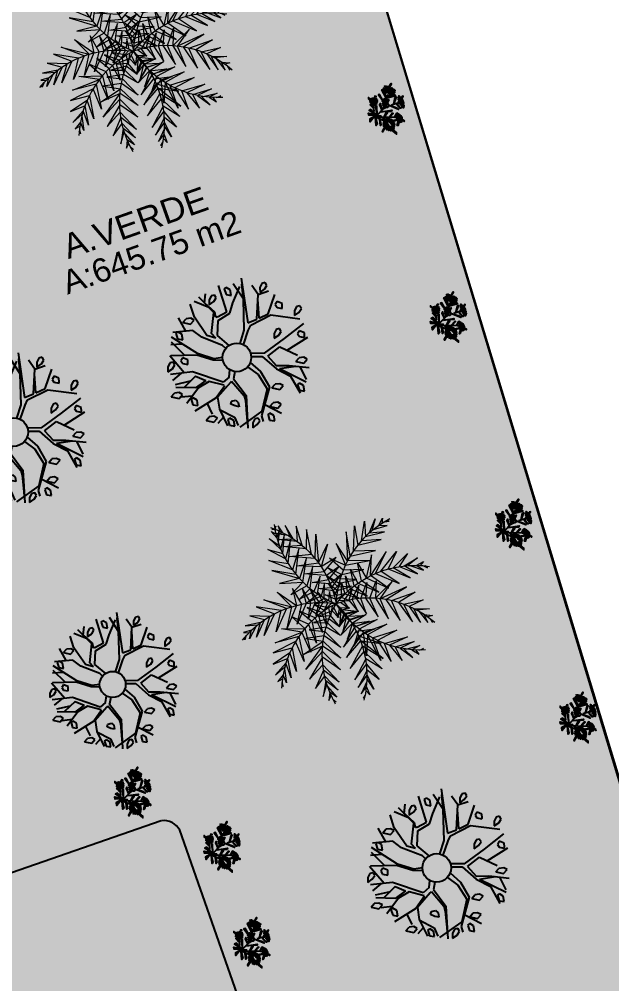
# Model space of a CAD drawing. Header units: millimetres. Extents: x 603733 to 1211550, y 1310999 to 2622648.
# Drawn here: x 605907.51 to 605920.57, y 1311115.49 to 1311136.74 of the extents above; entities that cross this region are included whole.
import ezdxf

# ---------------------------------------------------------------- set-up
doc = ezdxf.new("R2010")
doc.units = ezdxf.units.MM
for name, color, linetype in [('ARBOLES', 102, 'Continuous'), ('FLORES', 7, 'Continuous'), ('MUEBLES', 1, 'Continuous'), ('PALME-1', 82, 'Continuous')]:
    doc.layers.add(name, color=color, linetype=linetype)
doc.styles.get("Standard").update_dxf_attribs({"font": 'arial.ttf'})

# ---------------------------------------------------------------- blocks, each defined once
blk = doc.blocks.new('A$C48C97B70')
at = {"layer": 'PALME-1', "lineweight": 5}
for p, q in [((2.072, 6.54), (2.171, 6.533)), ((2.216, 6.497), (2.072, 6.54)), ((2.109, 6.384), (2.41, 6.325)), ((2.556, 6.176), (2.109, 6.384)), ((2.315, 6.6), (2.309, 6.418)), ((2.41, 6.325), (2.315, 6.6)), ((2.552, 6.547), (2.605, 6.122)), ((2.687, 6.026), (2.552, 6.547)), ((2.903, 6.407), (2.793, 5.89)), ((2.912, 5.72), (2.903, 6.407)), ((2.171, 6.148), (2.687, 6.026)), ((2.793, 5.89), (2.171, 6.148)), ((3.221, 6.198), (3.009, 5.561)), ((3.129, 5.334), (3.221, 6.198)), ((2.251, 5.877), (2.912, 5.72)), ((3.009, 5.561), (2.251, 5.877)), ((3.21, 5.152), (3.477, 5.948)), ((3.477, 5.948), (3.277, 4.976)), ((2.388, 5.472), (3.129, 5.334)), ((3.21, 5.152), (2.388, 5.472)), ((3.277, 4.976), (3.756, 5.506)), ((3.756, 5.506), (3.328, 4.818)), ((2.535, 5.1), (3.277, 4.976)), ((3.328, 4.818), (2.535, 5.1)), ((3.909, 4.977), (3.328, 4.818)), ((3.377, 4.635), (3.909, 4.977)), ((2.683, 4.767), (3.377, 4.635)), ((3.409, 4.484), (2.683, 4.767)), ((3.925, 4.65), (3.409, 4.484)), ((3.435, 4.33), (3.925, 4.65)), ((5.099, 4.709), (4.7, 4.004)), ((4.863, 4.035), (5.099, 4.709)), ((5.621, 4.675), (4.863, 4.035)), ((5.049, 4.06), (5.621, 4.675)), ((1.109, 4.315), (1.959, 3.803)), ((1.771, 3.798), (1.109, 4.315)), ((1.619, 4.431), (2.125, 3.798)), ((1.959, 3.803), (1.619, 4.431)), ((2.169, 4.399), (2.125, 3.798)), ((2.314, 3.783), (2.169, 4.399)), ((2.871, 4.392), (3.435, 4.33)), ((3.454, 4.176), (2.871, 4.392)), ((3.893, 4.364), (3.454, 4.176)), ((3.464, 4.032), (3.893, 4.364)), ((4.221, 3.864), (4.266, 4.448)), ((4.266, 4.448), (4.368, 3.915)), ((4.516, 3.959), (4.561, 4.59)), ((4.561, 4.59), (4.7, 4.004)), ((5.248, 4.076), (5.963, 4.571)), ((5.963, 4.571), (5.505, 4.079)), ((5.691, 4.07), (6.298, 4.391)), ((6.298, 4.391), (5.897, 4.047)), ((0.788, 4.157), (1.318, 3.745)), ((1.572, 3.782), (0.788, 4.157)), ((2.483, 4.305), (2.467, 3.763)), ((2.621, 3.736), (2.483, 4.305)), ((2.742, 4.179), (2.773, 3.702)), ((2.911, 3.665), (2.742, 4.179)), ((2.956, 4.034), (3.027, 3.628)), ((3.19, 3.57), (2.956, 4.034)), ((3.012, 4.138), (3.464, 4.032)), ((3.469, 3.911), (3.012, 4.138)), ((3.468, 3.739), (3.827, 4.113)), ((3.827, 4.113), (3.469, 3.911)), ((3.685, 3.61), (3.842, 4.104)), ((3.842, 4.104), (3.836, 3.693)), ((3.945, 3.747), (4.03, 4.282)), ((4.03, 4.282), (4.076, 3.806)), ((4.7, 4.004), (5.327, 3.442)), ((5.327, 3.442), (4.863, 4.035)), ((5.049, 4.06), (5.724, 3.492)), ((5.724, 3.492), (5.248, 4.076)), ((5.505, 4.079), (6.145, 3.565)), ((6.145, 3.565), (5.691, 4.07)), ((5.897, 4.047), (6.422, 3.625)), ((6.068, 4.019), (6.59, 4.15)), ((6.422, 3.625), (6.068, 4.019)), ((6.59, 4.15), (6.19, 3.993)), ((0.485, 3.926), (0.936, 3.651)), ((1.136, 3.706), (0.485, 3.926)), ((0.936, 3.651), (0.485, 3.15)), ((1.318, 3.745), (0.768, 3.135)), ((0.768, 3.135), (1.136, 3.706)), ((1.771, 3.798), (1.195, 3.13)), ((1.195, 3.13), (1.572, 3.782)), ((1.595, 3.144), (1.959, 3.803)), ((2.125, 3.798), (1.595, 3.144)), ((1.958, 3.173), (2.314, 3.783)), ((2.467, 3.763), (1.958, 3.173)), ((2.375, 3.225), (2.621, 3.736)), ((2.773, 3.702), (2.375, 3.225)), ((2.661, 3.273), (2.911, 3.665)), ((3.181, 3.857), (3.468, 3.739)), ((3.462, 3.617), (3.181, 3.857)), ((3.836, 3.693), (4.254, 3.401)), ((4.254, 3.401), (3.945, 3.747)), ((4.076, 3.806), (4.544, 3.399)), ((4.544, 3.399), (4.221, 3.864)), ((4.368, 3.915), (4.964, 3.413)), ((4.964, 3.413), (4.516, 3.959)), ((6.261, 3.976), (6.658, 3.683)), ((6.462, 3.919), (6.749, 3.967)), ((6.658, 3.683), (6.462, 3.919)), ((6.749, 3.967), (6.592, 3.874)), ((6.706, 3.831), (6.813, 3.725)), ((6.813, 3.725), (6.759, 3.809)), ((0.108, 3.437), (0.277, 3.37)), ((0.398, 3.434), (0.108, 3.437)), ((0.236, 3.642), (0.655, 3.551)), ((0.772, 3.596), (0.236, 3.642)), ((0.588, 3.523), (0.242, 3.171)), ((0.242, 3.171), (0.398, 3.434)), ((0.485, 3.15), (0.772, 3.596)), ((3.027, 3.628), (2.661, 3.273)), ((2.982, 3.339), (3.19, 3.57)), ((3.302, 3.524), (2.982, 3.339)), ((3.333, 3.347), (3.387, 2.981)), ((3.581, 3.546), (3.927, 3.415)), ((3.927, 3.415), (3.685, 3.61)), ((0.172, 3.309), (0.083, 3.188)), ((0.083, 3.188), (0.123, 3.278)), ((2.517, 3.065), (2.973, 2.919)), ((3.058, 3.034), (2.517, 3.065)), ((3.248, 3.258), (2.731, 3.212)), ((2.731, 3.212), (3.134, 3.129)), ((3.331, 2.658), (3.058, 3.034)), ((3.134, 3.129), (3.331, 2.658)), ((3.387, 2.981), (3.248, 3.258)), ((3.534, 3.189), (3.34, 2.708)), ((3.34, 2.708), (3.598, 3.029)), ((3.494, 3.304), (3.845, 3.186)), ((3.845, 3.186), (3.534, 3.189)), ((3.598, 3.029), (4.106, 2.989)), ((4.106, 2.989), (3.647, 2.918)), ((2.305, 2.87), (2.804, 2.657)), ((2.885, 2.79), (2.305, 2.87)), ((2.804, 2.657), (3.166, 1.967)), ((3.27, 2.374), (2.885, 2.79)), ((2.973, 2.919), (3.27, 2.374)), ((3.647, 2.918), (3.373, 2.451)), ((3.373, 2.451), (3.71, 2.789)), ((3.71, 2.789), (4.331, 2.805)), ((4.331, 2.805), (3.785, 2.652)), ((1.871, 2.113), (2.646, 2.352)), ((2.103, 2.613), (2.646, 2.352)), ((2.729, 2.522), (2.103, 2.613)), ((2.646, 2.352), (3.06, 1.619)), ((3.166, 1.967), (2.729, 2.522)), ((3.785, 2.652), (3.45, 2.173)), ((3.45, 2.173), (3.866, 2.519)), ((3.953, 2.391), (3.586, 1.876)), ((3.866, 2.519), (4.646, 2.527)), ((4.646, 2.527), (3.953, 2.391)), ((1.792, 1.596), (2.581, 2.199)), ((2.516, 2.023), (1.792, 1.596)), ((2.581, 2.199), (1.871, 2.113)), ((2.516, 2.023), (2.926, 1.242)), ((3.06, 1.619), (2.581, 2.199)), ((3.586, 1.876), (4.066, 2.239)), ((3.926, 1.441), (4.066, 2.239)), ((4.172, 2.112), (3.926, 1.441)), ((4.066, 2.239), (4.908, 2.274)), ((4.908, 2.274), (4.172, 2.112)), ((4.35, 1.136), (4.172, 2.112)), ((2.457, 1.832), (1.821, 1.24)), ((2.926, 1.242), (2.457, 1.832)), ((4.3, 1.974), (5.183, 1.983)), ((4.3, 1.974), (4.35, 1.136)), ((5.183, 1.983), (4.444, 1.835)), ((4.444, 1.835), (4.68, 0.999)), ((4.68, 0.999), (4.639, 1.669)), ((4.639, 1.669), (5.461, 1.659)), ((5.461, 1.659), (4.789, 1.558)), ((1.821, 1.24), (2.399, 1.582)), ((2.369, 1.398), (1.925, 0.874)), ((2.764, 0.846), (2.369, 1.398)), ((2.399, 1.582), (2.764, 0.846)), ((4.789, 1.558), (5.053, 0.924)), ((5.053, 0.924), (4.963, 1.444)), ((4.963, 1.444), (5.636, 1.437)), ((5.636, 1.437), (5.112, 1.358)), ((5.112, 1.358), (5.431, 0.925)), ((1.925, 0.874), (2.347, 1.192)), ((2.338, 1.019), (2.097, 0.538)), ((2.647, 0.589), (2.338, 1.019)), ((2.347, 1.192), (2.647, 0.589)), ((5.431, 0.925), (5.223, 1.3)), ((5.289, 1.268), (5.782, 1.241)), ((5.782, 1.241), (5.48, 1.184)), ((5.48, 1.184), (5.67, 0.964)), ((5.67, 0.964), (5.609, 1.136)), ((5.724, 1.097), (5.874, 1.11)), ((5.874, 1.11), (5.78, 1.08)), ((2.097, 0.538), (2.337, 0.894)), ((2.338, 0.821), (2.539, 0.37)), ((2.351, 0.612), (2.242, 0.343)), ((2.242, 0.343), (2.366, 0.476)), ((2.539, 0.37), (2.351, 0.612)), ((2.384, 0.355), (2.464, 0.229)), ((2.464, 0.229), (2.394, 0.298))]:
    blk.add_line(p, q, dxfattribs=at)
for points in [[(2.155, 6.219), (2.027, 6.48), (2.16, 6.356)], [(2.156, 6.01), (2.325, 6.474), (2.155, 6.219)], [(2.17, 6.478), (2.241, 6.61), (2.176, 6.535)], [(2.17, 5.812), (1.897, 6.276), (2.16, 5.937)], [(2.191, 5.641), (2.448, 6.263), (2.17, 5.812)], [(2.271, 5.255), (2.584, 6.015), (2.227, 5.436)], [(2.227, 5.436), (1.748, 5.928), (2.191, 5.641)], [(4.393, 4.884), (4.496, 5.717), (4.256, 4.754)], [(4.545, 5.014), (4.834, 5.833), (4.75, 5.166)], [(4.907, 5.267), (5.211, 5.884), (5.087, 5.37)], [(5.242, 5.447), (5.588, 5.859), (5.357, 5.498)], [(5.621, 5.597), (5.824, 5.804), (5.752, 5.637)], [(5.87, 5.669), (6.018, 5.646), (5.926, 5.682)], [(2.346, 5.01), (1.67, 5.556), (2.271, 5.255)], [(2.418, 4.824), (2.773, 5.631), (2.346, 5.01)], [(4.256, 4.754), (4.053, 5.439), (4.142, 4.634)], [(5.087, 5.37), (5.76, 5.335), (5.242, 5.447)], [(5.424, 5.526), (5.918, 5.521), (5.621, 5.597)], [(2.418, 4.824), (1.666, 5.198), (2.495, 4.652)], [(2.57, 4.504), (2.932, 5.265), (2.495, 4.652)], [(4.019, 4.489), (3.686, 5.027), (4.142, 4.634)], [(4.393, 4.884), (5.273, 4.819), (4.545, 5.014)], [(4.75, 5.166), (5.571, 5.125), (4.907, 5.267)], [(2.495, 4.652), (1.781, 4.688), (2.57, 4.504)], [(2.749, 4.211), (3.062, 4.925), (2.665, 4.34)], [(3.836, 4.239), (3.531, 4.739), (3.925, 4.367)], [(4.142, 4.634), (4.98, 4.546), (4.256, 4.754)], [(2.665, 4.34), (2.047, 4.205), (2.57, 4.504)], [(2.936, 3.961), (3.195, 4.526), (2.84, 4.084)], [(3.681, 3.983), (3.437, 4.467), (3.752, 4.108)], [(3.925, 4.367), (4.703, 4.31), (4.019, 4.489)], [(2.84, 4.084), (2.267, 3.963), (2.749, 4.211)], [(3.112, 3.763), (3.275, 4.247), (3.03, 3.852)], [(3.551, 3.72), (3.388, 4.212), (3.624, 3.876)], [(3.624, 3.876), (4.134, 3.884), (3.681, 3.983)], [(3.752, 4.108), (4.371, 4.052), (3.836, 4.239)], [(3.03, 3.852), (2.492, 3.783), (2.936, 3.961)], [(3.235, 3.642), (2.716, 3.653), (3.112, 3.763)], [(3.325, 3.56), (3.354, 3.929), (3.235, 3.642)], [(3.504, 3.607), (3.861, 3.703), (3.551, 3.72)], [(3.73, 3.458), (4.128, 3.79), (3.902, 3.447)], [(4.023, 3.434), (4.383, 3.838), (4.165, 3.413)], [(4.318, 3.383), (4.671, 3.85), (4.469, 3.347)], [(4.618, 3.304), (4.996, 3.811), (4.797, 3.243)], [(2.338, 3.057), (1.86, 3.471), (2.176, 2.959)], [(2.614, 3.199), (2.169, 3.579), (2.474, 3.131)], [(2.892, 3.311), (2.453, 3.629), (2.757, 3.26)], [(3.173, 3.397), (2.712, 3.637), (3.007, 3.35)], [(3.007, 3.35), (2.918, 2.847), (2.892, 3.311)], [(3.291, 3.426), (3.14, 3.089), (3.173, 3.397)], [(3.608, 3.461), (3.828, 3.163), (3.73, 3.458)], [(3.902, 3.447), (4.096, 2.975), (4.023, 3.434)], [(4.165, 3.413), (4.34, 2.817), (4.318, 3.383)], [(4.469, 3.347), (4.701, 2.603), (4.618, 3.304)], [(4.951, 3.181), (5.513, 3.622), (4.797, 3.243)], [(2.039, 2.865), (1.395, 3.175), (2.176, 2.959)], [(2.474, 3.131), (2.407, 2.354), (2.338, 3.057)], [(2.757, 3.26), (2.714, 2.641), (2.614, 3.199)], [(3.645, 3.048), (3.314, 2.661), (3.689, 2.935)], [(3.524, 3.316), (3.359, 2.985), (3.577, 3.207)], [(3.577, 3.207), (4.054, 3.003), (3.645, 3.048)], [(4.797, 3.243), (5.023, 2.432), (4.951, 3.181)], [(5.122, 3.102), (5.935, 3.312), (4.951, 3.181)], [(5.122, 3.102), (5.384, 2.259), (5.298, 3.008)], [(5.298, 3.008), (6.166, 3.04), (5.516, 2.873)], [(1.889, 2.751), (1.05, 2.782), (2.039, 2.865)], [(1.889, 2.751), (1.814, 1.872), (1.737, 2.622)], [(2.176, 2.959), (2.13, 2.118), (2.039, 2.865)], [(3.735, 2.799), (3.284, 2.372), (3.778, 2.649)], [(3.689, 2.935), (4.213, 2.799), (3.735, 2.799)], [(5.516, 2.873), (5.778, 2.094), (5.667, 2.764)], [(5.667, 2.764), (6.352, 2.708), (5.829, 2.634)], [(1.737, 2.622), (0.883, 2.467), (1.554, 2.443)], [(1.554, 2.443), (1.465, 1.626), (1.429, 2.305)], [(3.815, 2.498), (3.259, 1.952), (3.845, 2.347)], [(3.778, 2.649), (4.355, 2.548), (3.815, 2.498)], [(3.845, 2.347), (4.468, 2.241), (3.872, 2.159)], [(5.829, 2.634), (6.043, 1.995), (5.957, 2.518)], [(5.957, 2.518), (6.468, 2.348), (6.047, 2.431)], [(6.097, 2.378), (6.274, 1.917), (6.236, 2.221)], [(1.198, 2.002), (0.737, 1.726), (1.13, 1.897)], [(1.429, 2.305), (0.772, 2.102), (1.299, 2.143)], [(1.299, 2.143), (1.227, 1.473), (1.198, 2.002)], [(3.872, 2.159), (3.253, 1.588), (3.887, 1.994)], [(3.887, 1.994), (4.536, 1.694), (3.872, 2.159)], [(3.895, 1.806), (4.452, 1.178), (3.887, 1.994)], [(6.236, 2.221), (6.503, 2.108), (6.321, 2.114)], [(6.394, 2.016), (6.426, 1.87), (6.427, 1.969)], [(1.092, 1.835), (1.018, 1.347), (0.99, 1.652)], [(3.895, 1.806), (3.264, 1.188), (3.891, 1.606)], [(0.99, 1.652), (0.753, 1.484), (0.93, 1.529)], [(0.88, 1.418), (0.879, 1.268), (0.858, 1.364)], [(3.87, 1.351), (3.296, 0.762), (3.843, 1.166)], [(3.891, 1.606), (4.315, 0.848), (3.87, 1.351)], [(3.843, 1.166), (4.104, 0.531), (3.8, 0.963)], [(3.8, 0.963), (3.329, 0.481), (3.756, 0.796)], [(3.756, 0.796), (3.836, 0.264), (3.718, 0.676)], [(3.694, 0.607), (3.365, 0.24), (3.618, 0.413)], [(3.618, 0.413), (3.639, 0.123), (3.562, 0.288)], [(3.507, 0.179), (3.392, 0.083), (3.48, 0.128)]]:
    blk.add_lwpolyline(points, dxfattribs=at)
for centre, start, end in [((5.589, 6.144), 171.0105, 231.4464), ((6.694, 2.334), 100.4762, 160.9122), ((4.041, 0.074), 99.9493, 160.3853), ((0.46, 1.763), 329.1163, 29.5523), ((3.594, 0.025), 32.0006, 92.4366)]:
    blk.add_arc(centre, 3.435, start, end, dxfattribs=at)
at = {"layer": 'PALME-1', "lineweight": 5, "extrusion": (0, 0, -1)}
for centre, major_axis, start_param, end_param in [((0.035, 3.843), (2.429, 2.429), -0.156897, 0.89791), ((1.947, 0.368), (-2.429, 2.429), 0.182844, 1.237651), ((5.421, 0.645), (-2.429, 2.429), 0.173647, 1.228454), ((5.771, 0.927), (2.429, 2.429), 3.700109, 4.754916), ((6.759, 4.372), (-2.429, 2.429), 4.173367, 5.228174)]:
    blk.add_ellipse(centre, major_axis=major_axis, ratio=1, start_param=start_param, end_param=end_param, dxfattribs=at)
blk = doc.blocks.new('p_arbol04')
at = {"layer": 'ARBOLES'}
for p, q in [((-1.003, 0.765), (-1.206, 2.042)), ((-0.408, 1.55), (-1.03, 2.13)), ((-0.623, 1.751), (-0.408, 2.362)), ((0.051, 1.875), (0.346, 2.362)), ((0.761, 1.696), (0.543, 2.316)), ((0.739, 1.388), (0.805, 2.293)), ((0.772, 1.945), (1.1, 2.177)), ((-1.138, 1.515), (-1.476, 1.85)), ((-1.41, 1.113), (-1.364, 1.898)), ((-0.178, 0.97), (0.051, 1.875)), ((0.778, 1.371), (0.783, 1.942)), ((1.121, 1.006), (1.721, 1.988)), ((-1.98, 0.646), (-1.849, 1.574)), ((-1.07, 0.749), (-1.815, 1.547)), ((-0.375, 1.086), (-0.408, 1.55)), ((0.018, 0.878), (0.739, 1.388)), ((0.636, 1.196), (0.778, 1.371)), ((2.581, 1.481), (1.362, 0.043)), ((1.571, 1.059), (2.283, 1.298)), ((1.984, 0.831), (2.181, 1.574)), ((1.984, 0.831), (2.41, 1.295)), ((-1.718, 0.414), (-2.406, 1.04)), ((-0.047, 0.205), (-0.375, 1.086)), ((-0.014, 0.623), (-0.178, 0.97)), ((-0.014, 0.623), (0.018, 0.878)), ((0.117, 0.646), (0.608, 1.04)), ((0.608, 1.04), (1.158, 0.873)), ((0.704, 1.166), (0.636, 1.196)), ((0.708, 1.165), (1.121, 1.006)), ((1.034, -0.05), (1.984, 0.831)), ((1.158, 0.873), (1.571, 1.059)), ((2.541, 0.507), (2.64, 0.947)), ((-2.144, -0.12), (-2.668, 0.507)), ((-2.077, 0.227), (-2.603, 0.599)), ((-2.079, 0.738), (-2.537, 0.808)), ((-1.194, -0.839), (-1.718, 0.414)), ((-0.777, 0.094), (-1.07, 0.749)), ((-0.71, 0.11), (-1.003, 0.765)), ((0.136, -0.002), (0.117, 0.646)), ((1.722, -0.143), (2.541, 0.507)), ((2.541, 0.507), (2.934, 0.275)), ((-2.489, -0.25), (-2.832, 0.066)), ((-1.768, 0.206), (-2.439, 0.251)), ((-1.768, 0.206), (-1.62, -0.236)), ((-0.515, -0.225), (-0.777, 0.094)), ((-0.425, -0.127), (-0.71, 0.11)), ((-0.057, 0.021), (-0.047, 0.205)), ((1.362, 0.043), (1.722, -0.143)), ((1.82, -0.189), (2.383, 0.381)), ((-2.046, -0.213), (-2.865, -0.282)), ((-1.62, -0.236), (-2.144, -0.12)), ((-1.554, -0.375), (-2.046, -0.213)), ((-1.259, -0.955), (-1.554, -0.375)), ((0.496, -0.29), (1.034, -0.05)), ((0.551, -0.431), (1.132, -0.189)), ((1.132, -0.189), (1.362, -0.12)), ((1.362, -0.12), (2.246, -0.468)), ((1.82, -0.189), (2.214, -0.352)), ((2.214, -0.352), (3, -0.027)), ((-1.882, -1.048), (-2.898, -0.746)), ((-0.866, -0.885), (-0.616, -0.706)), ((2.246, -0.468), (2.934, -1.488)), ((-2.313, -0.92), (-2.505, -1.372)), ((-1.816, -1.071), (-2.144, -1.465)), ((-1.259, -0.978), (-1.882, -1.048)), ((-0.995, -1.071), (-1.816, -1.071)), ((-0.866, -0.885), (-1.194, -0.839)), ((-0.925, -1.07), (-1.039, -1.872)), ((-0.995, -1.07), (-0.925, -1.07)), ((-0.803, -1.07), (-0.978, -1.928)), ((-0.803, -1.071), (-0.801, -1.071)), ((-0.53, -0.911), (-0.801, -1.071)), ((-0.036, -1.178), (0.018, -1.72)), ((0.182, -1.14), (0.182, -1.72)), ((0.394, -1.003), (0.706, -1.349)), ((0.866, -1.332), (0.474, -0.903)), ((-2.144, -1.465), (-2.439, -2.184)), ((-2.153, -1.476), (-1.98, -2.161)), ((0.706, -1.349), (0.706, -2.138)), ((0.87, -1.512), (0.805, -2.045)), ((0.866, -1.332), (1.886, -1.558)), ((0.87, -1.512), (1.493, -1.628)), ((1.886, -1.558), (2.902, -1.744)), ((-2.287, -1.813), (-2.636, -1.813)), ((-0.978, -1.928), (-1.955, -2.892)), ((-1.039, -1.872), (-1.152, -2.045)), ((0.018, -1.72), (-0.178, -2.393)), ((0.182, -1.72), (-0.047, -2.416)), ((1.493, -1.628), (1.722, -2.416)), ((1.591, -1.966), (2.574, -2.254)), ((-1.98, -2.161), (-2.144, -2.509)), ((-1.152, -2.045), (-1.536, -2.447)), ((-0.047, -2.416), (-1.194, -2.973)), ((-0.178, -2.393), (-1.03, -2.857)), ((0.706, -2.138), (0.87, -2.787)), ((0.805, -2.045), (1.165, -2.44)), ((0.805, -2.231), (1.132, -3.437)), ((0.805, -2.231), (1.328, -2.67)), ((-1.03, -2.857), (-2.144, -2.602)), ((-1.525, -2.442), (-1.759, -2.685)), ((-0.735, -2.764), (-0.539, -3.53)), ((0.87, -2.787), (0.608, -3.553)), ((1.165, -2.44), (1.657, -3.135)), ((1.427, -2.811), (1.198, -3.367))]:
    blk.add_line(p, q, dxfattribs=at)
at = {"layer": 'ARBOLES', "color": 1}
for p, q in [((-0.431, 2.094), (-0.267, 1.802)), ((-0.431, 2.094), (-0.229, 2.094)), ((-0.079, 1.961), (-0.229, 2.094)), ((-0.965, 2.011), (-1.091, 1.802)), ((-1.091, 1.802), (-0.979, 1.616)), ((-0.979, 1.616), (-0.829, 1.802)), ((-0.965, 2.011), (-0.866, 1.988)), ((-0.829, 1.802), (-0.866, 1.988)), ((-0.267, 1.802), (-0.042, 1.802)), ((-0.042, 1.802), (-0.079, 1.961)), ((1.008, 1.882), (0.858, 1.749)), ((0.858, 1.749), (1.083, 1.696)), ((1.196, 1.935), (1.008, 1.882)), ((1.083, 1.696), (1.271, 1.722)), ((1.308, 1.855), (1.196, 1.935)), ((1.271, 1.722), (1.308, 1.855)), ((1.772, 1.719), (1.646, 1.51)), ((1.772, 1.719), (1.87, 1.696)), ((1.908, 1.51), (1.87, 1.696)), ((-2.254, 1.324), (-2.404, 1.191)), ((-2.066, 1.377), (-2.254, 1.324)), ((-1.954, 1.298), (-2.066, 1.377)), ((-1.991, 1.165), (-1.954, 1.298)), ((1.646, 1.51), (1.758, 1.324)), ((1.758, 1.324), (1.908, 1.51)), ((-2.404, 1.191), (-2.179, 1.138)), ((-2.179, 1.138), (-1.991, 1.165)), ((-1.691, 1.085), (-1.729, 0.953)), ((-1.729, 0.953), (-1.616, 0.767)), ((-1.541, 1.112), (-1.691, 1.085)), ((-1.579, 0.793), (-1.466, 0.899)), ((-1.466, 0.899), (-1.541, 1.112)), ((-1.616, 0.767), (-1.579, 0.793)), ((2.808, 0.634), (2.658, 0.501)), ((2.658, 0.501), (2.883, 0.448)), ((2.995, 0.687), (2.808, 0.634)), ((2.883, 0.448), (3.07, 0.475)), ((3.108, 0.608), (2.995, 0.687)), ((3.07, 0.475), (3.108, 0.608)), ((-3.093, 0.395), (-2.928, 0.103)), ((-3.093, 0.395), (-2.891, 0.395)), ((-2.928, 0.103), (-2.703, 0.103)), ((-2.741, 0.262), (-2.891, 0.395)), ((-2.703, 0.103), (-2.741, 0.262)), ((-2.614, -0.298), (-2.741, -0.507)), ((-2.614, -0.298), (-2.516, -0.322)), ((-2.479, -0.507), (-2.516, -0.322)), ((2.695, -0.322), (2.658, -0.454)), ((2.845, -0.295), (2.695, -0.322)), ((2.92, -0.507), (2.845, -0.295)), ((-2.741, -0.507), (-2.628, -0.693)), ((-2.628, -0.693), (-2.479, -0.507)), ((2.658, -0.454), (2.77, -0.64)), ((2.77, -0.64), (2.808, -0.613)), ((2.808, -0.613), (2.92, -0.507)), ((1.758, -1.091), (1.608, -1.224)), ((1.945, -1.038), (1.758, -1.091)), ((2.058, -1.118), (1.945, -1.038)), ((2.02, -1.251), (2.058, -1.118)), ((3.033, -1.091), (2.883, -1.224)), ((3.22, -1.038), (3.033, -1.091)), ((3.333, -1.118), (3.22, -1.038)), ((3.295, -1.251), (3.333, -1.118)), ((-2.868, -1.357), (-2.703, -1.649)), ((-2.868, -1.357), (-2.666, -1.357)), ((-2.516, -1.489), (-2.666, -1.357)), ((-2.479, -1.649), (-2.516, -1.489)), ((1.608, -1.224), (1.833, -1.277)), ((1.833, -1.277), (2.02, -1.251)), ((2.883, -1.224), (3.108, -1.277)), ((3.108, -1.277), (3.295, -1.251)), ((-2.703, -1.649), (-2.479, -1.649)), ((-1.669, -1.683), (-1.552, -1.621)), ((-1.61, -1.869), (-1.669, -1.683)), ((-1.523, -2.014), (-1.61, -1.869)), ((-1.552, -1.621), (-1.406, -1.724)), ((-1.406, -1.869), (-1.523, -2.014)), ((-1.406, -1.724), (-1.406, -1.869)), ((2.395, -1.834), (2.358, -1.967)), ((2.358, -1.967), (2.47, -2.153)), ((2.545, -1.808), (2.395, -1.834)), ((2.508, -2.126), (2.62, -2.02)), ((2.62, -2.02), (2.545, -1.808)), ((-2.239, -2.024), (-2.366, -2.233)), ((-2.366, -2.233), (-2.254, -2.418)), ((-2.254, -2.418), (-2.104, -2.233)), ((-2.239, -2.024), (-2.141, -2.047)), ((-2.104, -2.233), (-2.141, -2.047)), ((2.47, -2.153), (2.508, -2.126)), ((-0.019, -2.525), (0.146, -2.817)), ((-0.019, -2.525), (0.183, -2.525)), ((0.146, -2.817), (0.371, -2.817)), ((0.333, -2.657), (0.183, -2.525)), ((0.371, -2.817), (0.333, -2.657)), ((1.481, -2.551), (1.646, -2.843)), ((1.481, -2.551), (1.683, -2.551)), ((1.833, -2.684), (1.683, -2.551)), ((1.87, -2.843), (1.833, -2.684)), ((-1.654, -2.896), (-1.804, -3.029)), ((-1.804, -3.029), (-1.579, -3.082)), ((-1.466, -2.843), (-1.654, -2.896)), ((-1.579, -3.082), (-1.391, -3.055)), ((-1.354, -2.923), (-1.466, -2.843)), ((-1.391, -3.055), (-1.354, -2.923)), ((-1.194, -2.973), (-1.325, -3.182)), ((-0.979, -3.162), (-1.091, -3.347)), ((-0.866, -3.162), (-0.979, -3.135)), ((-0.829, -3.347), (-0.866, -3.162)), ((-0.656, -2.976), (-0.491, -3.268)), ((-0.656, -2.976), (-0.454, -2.976)), ((-0.304, -3.109), (-0.454, -2.976)), ((-0.267, -3.268), (-0.304, -3.109)), ((1.646, -2.843), (1.87, -2.843)), ((-1.091, -3.347), (-0.979, -3.533)), ((-0.979, -3.533), (-0.829, -3.347)), ((-0.491, -3.268), (-0.267, -3.268)), ((0.797, -3.245), (0.671, -3.454)), ((0.671, -3.454), (0.783, -3.639)), ((0.783, -3.639), (0.933, -3.454)), ((0.797, -3.245), (0.896, -3.268)), ((0.933, -3.454), (0.896, -3.268))]:
    blk.add_line(p, q, dxfattribs=at)
at = {"layer": 'ARBOLES'}
blk.add_circle((-0.03, -0.578), 0.6, dxfattribs=at)
blk = doc.blocks.new('FLORES-1')
at = {"color": 86, "linetype": 'Continuous'}
for p, q in [((0.05, 0.385), (0.045, 0.422)), ((0.05, 0.382), (0.061, 0.281)), ((0.054, 0.385), (0.068, 0.419)), ((-0.188, 0.272), (-0.183, 0.181)), ((-0.183, 0.181), (-0.159, 0.155)), ((-0.159, 0.155), (-0.182, 0.283)), ((0.23, 0.294), (0.188, 0.231)), ((-0.141, 0.099), (-0.027, -0.013)), ((-0.074, 0.088), (-0.105, 0.101)), ((-0.064, 0.077), (-0.101, 0.09)), ((0.056, 0.146), (-0.002, 0.01)), ((0.168, 0.017), (0.07, -0.012)), ((0.168, 0.017), (0.196, 0.029))]:
    blk.add_line(p, q, dxfattribs=at)
at = {"color": 1, "linetype": 'Continuous'}
for p, q in [((-0.183, 0.183), (-0.196, 0.169)), ((0.056, 0.146), (0.064, 0.192)), ((0.069, 0.177), (0.069, 0.199))]:
    blk.add_line(p, q, dxfattribs=at)
for points in [[(0.084, 0.441), (0.152, 0.44), (0.085, 0.447), (0.124, 0.455), (0.072, 0.453), (0.087, 0.468), (0.06, 0.456), (0.064, 0.474), (0.051, 0.456), (0.05, 0.474), (0.045, 0.457), (0.036, 0.47), (0.04, 0.457), (0.023, 0.465), (0.033, 0.457), (0.015, 0.47), (0.017, 0.454), (-0.001, 0.459), (0.011, 0.451), (-0.017, 0.462), (-0.001, 0.45), (-0.035, 0.448), (-0.004, 0.442), (-0.047, 0.437), (0.006, 0.44), (-0.037, 0.419), (0.016, 0.439), (-0.004, 0.418), (0.022, 0.443), (0.016, 0.409), (0.033, 0.442), (0.036, 0.418), (0.042, 0.442), (0.05, 0.41), (0.048, 0.441), (0.076, 0.417), (0.065, 0.439), (0.107, 0.412), (0.074, 0.44), (0.127, 0.42), (0.089, 0.442)], [(-0.157, 0.318), (-0.107, 0.327), (-0.161, 0.329), (-0.128, 0.346), (-0.163, 0.335), (-0.148, 0.355), (-0.167, 0.338), (-0.169, 0.36), (-0.176, 0.339), (-0.18, 0.36), (-0.181, 0.338), (-0.191, 0.359), (-0.192, 0.336), (-0.209, 0.354), (-0.2, 0.336), (-0.227, 0.342), (-0.209, 0.328), (-0.239, 0.333), (-0.212, 0.32), (-0.244, 0.321), (-0.209, 0.317), (-0.238, 0.301), (-0.202, 0.317), (-0.228, 0.286), (-0.194, 0.311), (-0.202, 0.277), (-0.182, 0.31), (-0.176, 0.275), (-0.173, 0.31), (-0.152, 0.282), (-0.163, 0.32), (-0.123, 0.296), (-0.161, 0.315)], [(0.271, 0.347), (0.243, 0.307), (0.28, 0.334), (0.258, 0.297), (0.289, 0.324), (0.268, 0.282), (0.294, 0.316), (0.29, 0.273), (0.305, 0.315), (0.317, 0.258), (0.315, 0.304), (0.35, 0.265), (0.327, 0.307), (0.374, 0.287), (0.344, 0.313), (0.369, 0.309), (0.332, 0.326), (0.352, 0.33), (0.324, 0.336), (0.331, 0.347), (0.316, 0.346), (0.319, 0.362), (0.304, 0.362), (0.306, 0.384), (0.293, 0.373), (0.294, 0.392), (0.278, 0.386), (0.273, 0.409), (0.265, 0.386), (0.251, 0.419), (0.262, 0.377), (0.224, 0.401), (0.259, 0.375), (0.21, 0.378), (0.259, 0.367), (0.215, 0.357), (0.268, 0.358), (0.22, 0.342), (0.271, 0.351), (0.226, 0.329), (0.266, 0.341)], [(-0.161, 0.17), (-0.138, 0.187), (-0.16, 0.156), (-0.125, 0.173), (-0.153, 0.149), (-0.107, 0.154), (-0.149, 0.14), (-0.102, 0.131), (-0.151, 0.128), (-0.104, 0.11), (-0.151, 0.116), (-0.105, 0.094), (-0.159, 0.11), (-0.131, 0.072), (-0.17, 0.108), (-0.151, 0.054), (-0.173, 0.105), (-0.174, 0.045), (-0.182, 0.107), (-0.196, 0.04), (-0.198, 0.11), (-0.221, 0.046), (-0.215, 0.11), (-0.243, 0.051), (-0.228, 0.109), (-0.27, 0.068), (-0.238, 0.119), (-0.29, 0.093), (-0.248, 0.129), (-0.305, 0.123), (-0.257, 0.144), (-0.311, 0.148), (-0.257, 0.153), (-0.304, 0.169), (-0.253, 0.161), (-0.287, 0.186), (-0.248, 0.17), (-0.262, 0.201), (-0.24, 0.176), (-0.237, 0.213), (-0.23, 0.179), (-0.217, 0.217), (-0.218, 0.176), (-0.199, 0.215), (-0.205, 0.178), (-0.188, 0.215), (-0.195, 0.173)], [(-0.177, 0.172), (-0.183, 0.168), (-0.179, 0.175)], [(-0.169, 0.164), (-0.172, 0.161), (-0.169, 0.165)], [(-0.166, 0.196), (-0.161, 0.206), (-0.167, 0.2)], [(-0.161, 0.176), (-0.147, 0.195), (-0.163, 0.183)], [(0.079, 0.181), (0.071, 0.145), (0.07, 0.173)], [(0.081, 0.193), (0.082, 0.199), (0.083, 0.195)], [(0.099, 0.195), (0.086, 0.154), (0.085, 0.185)], [(0.149, 0.231), (0.179, 0.239), (0.147, 0.224), (0.194, 0.21), (0.144, 0.217), (0.19, 0.193), (0.15, 0.195), (0.17, 0.167), (0.12, 0.192), (0.135, 0.159), (0.112, 0.2), (0.11, 0.152), (0.101, 0.196)], [(0.225, 0.069), (0.258, 0.082), (0.237, 0.065), (0.264, 0.069), (0.237, 0.056), (0.266, 0.058), (0.237, 0.05), (0.272, 0.045), (0.243, 0.04), (0.273, 0.027), (0.245, 0.035), (0.257, 0.006), (0.236, 0.028), (0.245, -0.007), (0.232, 0.025), (0.222, -0.015), (0.224, 0.023), (0.2, -0.002), (0.211, 0.024), (0.176, 0.009), (0.206, 0.034), (0.159, 0.034), (0.197, 0.043), (0.157, 0.052), (0.192, 0.054), (0.163, 0.077), (0.196, 0.063), (0.188, 0.095), (0.202, 0.068), (0.213, 0.106), (0.218, 0.075), (0.244, 0.104), (0.229, 0.067)]]:
    blk.add_lwpolyline(points, dxfattribs=at)
at = {"color": 50, "linetype": 'Continuous'}
for points in [[(0.043, 0.454), (0.04, 0.455), (0.029, 0.455), (0.02, 0.453), (0.007, 0.451), (-0.004, 0.448), (-0.008, 0.445), (-0.004, 0.442), (0.015, 0.441), (0.033, 0.442), (0.055, 0.441), (0.069, 0.441), (0.084, 0.443), (0.081, 0.452), (0.067, 0.455), (0.053, 0.455), (0.039, 0.453)], [(-0.161, 0.317), (-0.16, 0.319), (-0.16, 0.324), (-0.162, 0.328), (-0.169, 0.335), (-0.171, 0.336), (-0.182, 0.337), (-0.192, 0.335), (-0.203, 0.327), (-0.207, 0.32), (-0.204, 0.314), (-0.198, 0.311), (-0.188, 0.312), (-0.178, 0.313), (-0.167, 0.315), (-0.159, 0.317)], [(0.278, 0.38), (0.271, 0.381), (0.263, 0.378), (0.262, 0.372), (0.268, 0.362), (0.275, 0.351), (0.288, 0.337), (0.301, 0.321), (0.317, 0.307), (0.326, 0.313), (0.322, 0.329), (0.315, 0.34), (0.307, 0.35), (0.294, 0.366), (0.28, 0.377)], [(0.117, 0.232), (0.11, 0.234), (0.1, 0.236), (0.088, 0.236), (0.074, 0.234), (0.063, 0.228), (0.054, 0.219), (0.051, 0.211), (0.054, 0.204), (0.063, 0.201), (0.08, 0.2), (0.086, 0.199)], [(0.104, 0.197), (0.108, 0.196), (0.124, 0.195), (0.137, 0.199), (0.144, 0.211), (0.139, 0.22), (0.136, 0.222)], [(0.231, 0.049), (0.23, 0.053), (0.227, 0.057), (0.219, 0.062), (0.207, 0.062), (0.2, 0.056), (0.204, 0.049), (0.207, 0.041), (0.214, 0.031), (0.224, 0.03), (0.232, 0.031), (0.237, 0.039), (0.234, 0.048), (0.23, 0.052)]]:
    blk.add_lwpolyline(points, dxfattribs=at)
at = {"color": 86, "linetype": 'Continuous'}
for points in [[(0.102, 0.471), (0.12, 0.499), (0.122, 0.485), (0.114, 0.464)], [(-0.217, 0.356), (-0.235, 0.368), (-0.251, 0.364), (-0.223, 0.355)], [(-0.136, 0.247), (-0.09, 0.317), (-0.09, 0.296), (-0.132, 0.248)], [(0.062, 0.261), (-0.009, 0.344), (-0.042, 0.357), (0.067, 0.244)], [(0.041, 0.367), (-0.039, 0.398), (-0.032, 0.385), (0.038, 0.363)], [(0.078, 0.41), (0.053, 0.382)], [(0.06, 0.318), (0.146, 0.399), (0.146, 0.372), (0.056, 0.312)], [(0.194, 0.245), (0.178, 0.395), (0.192, 0.388), (0.198, 0.257), (0.217, 0.334), (0.218, 0.299), (0.203, 0.259)], [(0.333, 0.356), (0.368, 0.404), (0.371, 0.393), (0.338, 0.35)], [(-0.3, 0.135), (-0.385, 0.181), (-0.363, 0.19), (-0.305, 0.159)], [(-0.219, 0.287), (-0.27, 0.256), (-0.269, 0.243), (-0.208, 0.289)], [(-0.17, 0.299), (-0.144, 0.266), (-0.019, -0.02)], [(-0.104, 0.181), (-0.069, 0.258), (-0.065, 0.242), (-0.102, 0.175)], [(-0.071, 0.106), (-0.022, 0.181), (-0.019, 0.155), (-0.068, 0.101)], [(0.024, 0.093), (-0.016, 0.254), (-0.03, 0.244), (0.026, 0.082)], [(0.062, 0.168), (0.163, 0.241), (0.154, 0.275), (0.06, 0.167)], [(0.179, 0.183), (0.282, 0.17), (0.286, 0.151), (0.178, 0.18)], [(0.196, 0.245), (0.339, 0.231), (0.342, 0.253), (0.198, 0.247)], [(-0.223, 0.04), (-0.262, -0.01), (-0.273, -0.009), (-0.233, 0.049)], [(-0.078, 0.029), (-0.159, 0.014), (-0.167, 0.003), (-0.073, 0.029)], [(0.004, -0.008), (-0.032, 0.064), (-0.046, 0.045), (0.001, -0.001)], [(-0.003, 0.006), (0.12, -0.041), (0.116, -0.073), (0.006, -0.002)], [(0, 0.014), (0.133, 0.064), (0.132, 0.042), (0.004, 0.013)], [(0.044, 0.117), (0.149, 0.129), (0.134, 0.111), (0.045, 0.114)], [(0.129, 0.002), (0.184, -0.022), (0.193, -0.017), (0.134, 0.002)], [(0.262, 0.015), (0.304, -0.01), (0.288, -0.016), (0.26, 0.004)], [(0.264, 0.078), (0.276, 0.111), (0.287, 0.094), (0.268, 0.079)], [(-0.019, -0.02), (-0.132, -0.038), (-0.144, -0.059), (-0.021, -0.02)], [(0.01, -0.004), (-0.054, -0.123), (-0.011, -0.107), (0.004, -0.008)], [(0.006, -0.002), (0.047, -0.107), (0.08, -0.101), (0.01, -0.004)]]:
    blk.add_lwpolyline(points, dxfattribs=at)
at = {"color": 50, "linetype": 'Continuous'}
blk.add_lwpolyline([(-0.175, 0.155), (-0.175, 0.155), (-0.179, 0.155), (-0.183, 0.156), (-0.186, 0.157), (-0.188, 0.159), (-0.19, 0.16), (-0.192, 0.161), (-0.195, 0.162), (-0.205, 0.167), (-0.215, 0.171), (-0.232, 0.17), (-0.243, 0.162), (-0.249, 0.153), (-0.246, 0.139), (-0.236, 0.123), (-0.222, 0.119), (-0.202, 0.116), (-0.186, 0.113), (-0.165, 0.111), (-0.156, 0.13), (-0.161, 0.146)], close=True, dxfattribs=at)
blk = doc.blocks.new('arbusto5')
at = {"layer": 'FLORES'}
blk.add_blockref('FLORES-1', (0.144, 0.059), dxfattribs=at)

msp = doc.modelspace()

# ---------------------------------------------------------------- hatches: boundary and pattern name
at = {"true_color": 0xf8f6af}
h = msp.add_hatch(color=51, dxfattribs=at)
h.dxf.hatch_style = 1
h.paths.add_polyline_path([(605911.543, 1311150.361), (605893.033, 1311143.876), (605892.277, 1311143.611), (605895.575, 1311134.214, 0.41593), (605896.445, 1311133.815), (605901.405, 1311135.567), (605905.383, 1311124.229), (605900.445, 1311122.485, 0.350964), (605899.993, 1311121.621), (605901.724, 1311116.689, 0.362883), (605902.608, 1311116.296), (605910.637, 1311119.078, -0.318731), (605911.042, 1311118.874), (605914.967, 1311107.688), (605923.545, 1311110.691), (605922.847, 1311112.941)])
h.paths.add_polyline_path([(605908.573, 1311131.138), (605911.963, 1311132.333), (605911.592, 1311133.386), (605908.202, 1311132.191)], flags=24)
h.paths.add_polyline_path([(605908.557, 1311130.368), (605912.678, 1311131.84), (605912.318, 1311132.848), (605908.197, 1311131.376)], flags=24)
at = {"true_color": 0xebebeb}
h = msp.add_hatch(color=7, dxfattribs=at)
h.dxf.hatch_style = 1
h.paths.add_polyline_path([(605912.294, 1311115.304), (605911.042, 1311118.874, 0.318731), (605910.637, 1311119.078), (605902.608, 1311116.296, -0.362883), (605901.724, 1311116.689), (605899.993, 1311121.621), (605894.048, 1311120.285, -0.378986), (605893.507, 1311119.007), (605862.676, 1311108.197), (605865.889, 1311099.033)])
h.paths.add_polyline_path([(605877.198, 1311107.612), (605866.397, 1311103.824, -1), (605866.066, 1311104.768), (605876.867, 1311108.555, -1)], flags=16)
h.paths.add_polyline_path([(605883.926, 1311109.97), (605894.728, 1311113.756, 1), (605894.397, 1311114.7), (605883.595, 1311110.914, 1)], flags=16)

# ---------------------------------------------------------------- linework, layer by layer
for p, q in [((605911.543, 1311150.361), (605923.545, 1311110.691)), ((605910.637, 1311119.078), (605902.608, 1311116.296)), ((605914.967, 1311107.688), (605911.042, 1311118.874))]:
    msp.add_line(p, q)
msp.add_lwpolyline([(605843.056, 1311069.514), (605836.295, 1311079.092), (605821.151, 1311102.86), (605814.552, 1311113.032), (605807.358, 1311124.074), (605793.051, 1311146.129), (605789.672, 1311154.098), (605793.299, 1311155.989), (605803.239, 1311158.604), (605821.23, 1311161.929), (605844.042, 1311166.546), (605872.977, 1311171.61), (605903.703, 1311177.295), (605910.654, 1311153.306), (605922.847, 1311112.941), (605927.562, 1311097.738), (605892.902, 1311086.197), (605885.612, 1311083.837), (605869.701, 1311078.461)], close=True)
at = {"color": 4}
msp.add_lwpolyline([(605843.056, 1311069.514), (605836.295, 1311079.092), (605821.151, 1311102.86), (605814.552, 1311113.032), (605807.358, 1311124.074), (605793.051, 1311146.129), (605789.672, 1311154.098), (605793.299, 1311155.989), (605803.239, 1311158.604), (605821.23, 1311161.929), (605844.042, 1311166.546), (605872.977, 1311171.61), (605903.703, 1311177.295), (605910.654, 1311153.306), (605922.847, 1311112.941), (605927.562, 1311097.738), (605892.902, 1311086.197), (605885.612, 1311083.837), (605869.701, 1311078.461)], close=True, dxfattribs=at)
msp.add_arc((605910.696, 1311118.691), 0.392, 27.8621, 98.5769)

# ---------------------------------------------------------------- block references
at = {"layer": 'ARBOLES', "rotation": 48.57546149059794}
for p, xscale, yscale, zscale in [((605912.086, 1311129.505), 0.5252973874192619, 0.5252973874192619, 0.5252973874192619), ((605907.167, 1311127.859), 0.5252973874192619, 0.5252973874192619, 0.5252973874192619), ((605909.367, 1311122.279), 0.4775430794720562, 0.4775430794720562, 0.4775430794720562), ((605916.491, 1311118.255), 0.5252973874192619, 0.5252973874192619, 0.5252973874192619)]:
    msp.add_blockref('p_arbol04', p, dxfattribs=dict(at, xscale=xscale, yscale=yscale, zscale=zscale))
at = {"layer": 'MUEBLES', "linetype": 'Continuous', "xscale": -1.417112015813753, "yscale": 1.417112015653547, "zscale": 1.417112015818895, "rotation": 292.0945269993258}
for p in [(605915.375, 1311134.403), (605916.745, 1311129.813), (605918.182, 1311125.243), (605919.602, 1311120.988), (605909.786, 1311119.334), (605911.755, 1311118.139), (605912.41, 1311116.025)]:
    msp.add_blockref('arbusto5', p, dxfattribs=at)
at = {"layer": 'PALME-1', "xscale": -0.6407901816258526, "yscale": 0.6407901816258526, "zscale": 0.6407901816258526, "rotation": 61.92829961941003}
for p in [(605913.019, 1311136.947), (605917.485, 1311124.771), (605907.665, 1311121.483)]:
    msp.add_blockref('A$C48C97B70', p, dxfattribs=at)

# ---------------------------------------------------------------- texts
at = {"color": 30, "true_color": 0xf26722, "insert": (605910.061, 1311132.263), "char_height": 0.5418, "width": 1.54655, "attachment_point": 5, "rotation": 19.4207}
msp.add_mtext('A.VERDE', dxfattribs=at)
at = {"color": 5, "insert": (605910.418, 1311131.606), "char_height": 0.51947, "attachment_point": 5, "rotation": 19.6652}
msp.add_mtext('{\\C7;A:645.75 m2}', dxfattribs=at)

doc.saveas('drawing.dxf')
